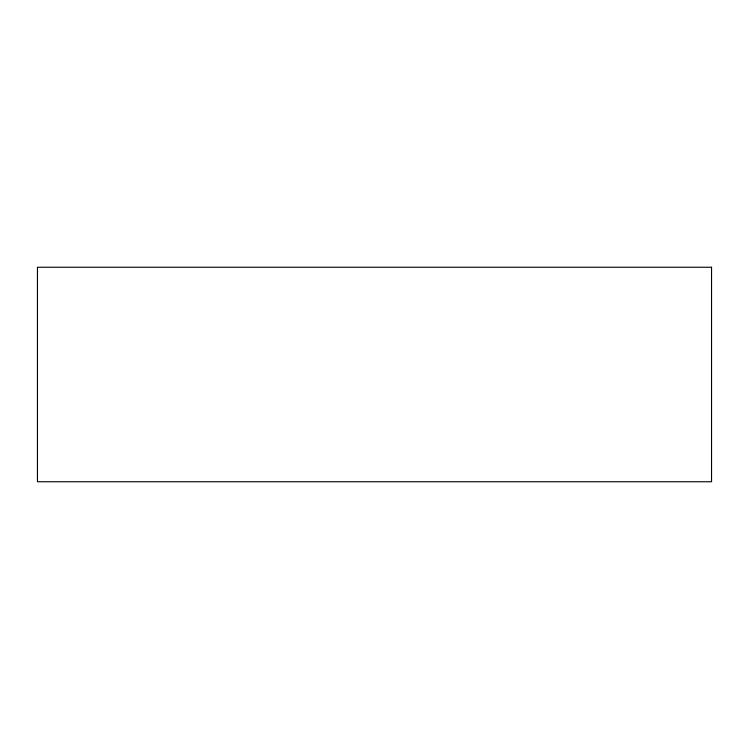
<?xml version="1.0" encoding="UTF-8"?>
<svg xmlns="http://www.w3.org/2000/svg" width="749" height="749" viewBox="0 0 749 749"><rect width="100%" height="100%" fill="white"/><g stroke="black" fill="none" stroke-linecap="round" stroke-linejoin="round"><path stroke-width="1.12" d="M711.55 267.253L37.45 267.253L37.45 481.747L711.55 481.747L711.55 267.253"/></g></svg>
